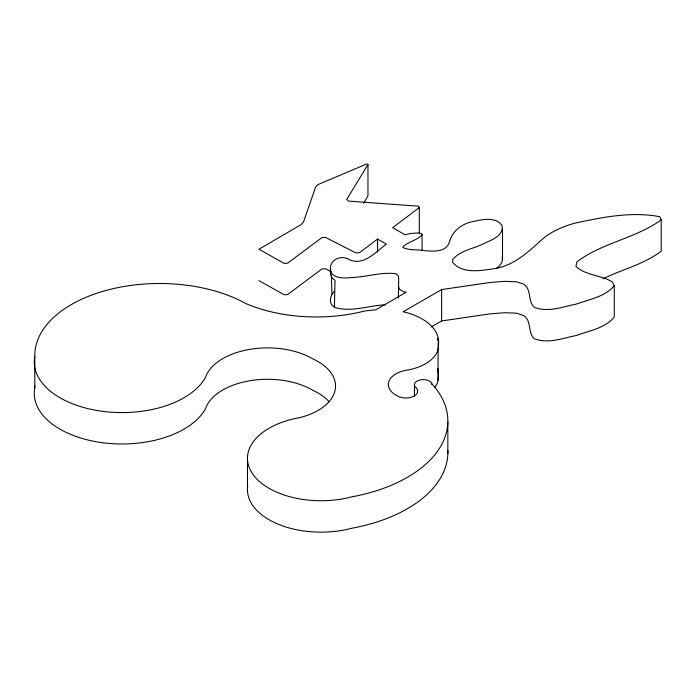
<?xml version="1.0" encoding="UTF-8"?>
<svg xmlns="http://www.w3.org/2000/svg" width="696" height="696" viewBox="0 0 696 696"><rect width="100%" height="100%" fill="white"/><g stroke="black" fill="none" stroke-linecap="round" stroke-linejoin="round"><path stroke-width="1.04" d="M438.001 380.225L438.141 342.937M398.303 298.001L398.721 278.8L398.251 275.746L395.859 273.737C382.287 271.918 368.802 276.295 355.299 277.321C347.461 277.643 337.403 279.94 331.514 273.241C326.241 261.374 340.344 253.44 350.001 259.956C364.608 265.855 375.683 251.508 386.419 244.183L377.545 239.059L359.406 252.735L355.882 252.935L325.484 237.371L321.952 237.562L287.544 263.227L284.116 263.349L258.955 249.229L301.098 224.634L303.439 222.094L315.723 186.815L318.333 184.457L366.722 163.969L367.966 164.5L367.966 195.889L363.495 203.258M385.462 304.813C368.558 305.44 351.054 312.669 334.437 307.327L334.993 280.41C331.087 278.069 329.713 273.137 330.6 268.83M367.966 164.5L346.73 199.491L348.452 201.092L418.313 206.19L419.314 207.573L392.666 227.662L404.985 234.778L410.57 233.482L418.635 232.96L421.063 233.447L422.063 234.361L421.463 235.622C416.043 240.616 407.847 241.834 402.793 247.071L403.054 247.628C409.639 250.612 417.078 249.316 424.699 250.664C433.434 251.369 446.31 252.483 449.477 241.869C452.252 231.168 461.631 224.042 472.123 221.693C481.615 219.71 495.7 216.117 502.138 225.721C503.747 235.874 491.124 240.103 483.868 243.6C473.602 248.837 460.213 250.264 452.678 259.591L452.557 262.192C462.109 274.137 480.84 270.683 494.169 268.682C514.988 265.637 529.743 250.386 544.69 237.162A83.129 47.998 0 0 1 574.94 223.155C602.527 217.213 631.698 211.271 659.773 216.717L661.2 219.849L661.2 251.239C643.983 264.35 622.12 269.387 602.858 278.835M502.503 228.514L502.503 259.904L501.564 262.931L499.232 266.063L496.187 268.543M334.202 291.485C330.887 294.878 329.06 300.246 331.514 304.63L334.437 307.327M661.2 219.849C635.726 238.484 602.075 242.634 576.888 261.913L575.949 266.446C585.936 275.668 601.031 274.92 612.341 281.958L614.263 285.656C605.102 296.879 589.321 299.297 576.349 304.082C562.742 306.762 547.735 312.817 534.171 307.24C527.49 301.064 531.901 289.562 523.775 284.255L516.476 281.776L504.852 281.323L489.819 282.515L441.638 289.562L403.036 311.843L405.107 312.208A56.463 32.599 0 0 1 438.497 344.294A44.387 25.63 0 0 1 405.081 370.463A25.996 15.008 0 0 0 396.85 395.615A11.858 6.847 0 0 0 413.224 396.537A11.858 6.847 0 0 0 415.442 387.133A8.848 5.107 0 0 1 420.863 379.807A8.848 5.107 0 0 1 432.068 384.444L431.972 383.914A137.851 79.588 0 0 1 351.924 496.813A73.55 42.465 0 0 1 252.239 473.332A73.55 42.465 0 0 1 299.924 417.609A59.882 34.574 0 0 0 312.635 358.805A63.232 36.505 0 0 0 249.281 349.444A63.232 36.505 0 0 0 205.451 377.467A87.705 50.634 0 0 1 103.591 411.466A87.705 50.634 0 0 1 34.8 356.361A124.715 72.001 0 0 1 110.003 289.414A124.715 72.001 0 0 1 245.993 303.63A118.32 68.312 0 0 0 364.643 311.008L375.91 309.729L406.377 292.146L403.471 291.755L399.635 289.371L398.303 286.091M258.955 280.618L284.116 294.739L287.544 294.617L321.952 268.952L325.484 268.76L331.183 271.675M431.285 326.929L441.638 320.952L489.819 313.913L504.852 312.713L516.476 313.165L523.775 315.645C531.901 320.96 527.49 332.453 534.171 338.63C547.735 344.207 562.742 338.152 576.349 335.481C589.321 330.687 605.102 328.268 614.263 317.045L614.263 285.656M437.305 338.221L437.958 341.014M502.138 257.12L502.503 259.904M437.871 368.732L438.497 375.683L437.862 381.53A44.387 25.63 0 0 1 434.939 387.141M331.34 274.99L331.983 294.33M447.841 422.133L447.841 453.522M441.638 289.562L441.638 320.952M422.063 234.361L422.063 250.595M419.314 207.573L419.314 233.551M414.433 385.201L414.433 396.024M377.545 239.059L377.545 252.048M247.48 457.577L247.48 488.966M34.8 356.361L34.8 387.75A87.705 50.634 0 0 0 103.591 442.856A87.705 50.634 0 0 0 205.451 408.865A63.232 36.505 0 0 1 249.281 380.834A63.232 36.505 0 0 1 312.635 390.195A59.882 34.574 0 0 1 329.112 401.81M447.815 450.408A137.851 79.588 0 0 1 351.924 528.212A73.55 42.465 0 0 1 247.732 486.06M34.8 387.75A124.715 72.001 0 0 1 34.809 385.68"/></g></svg>
